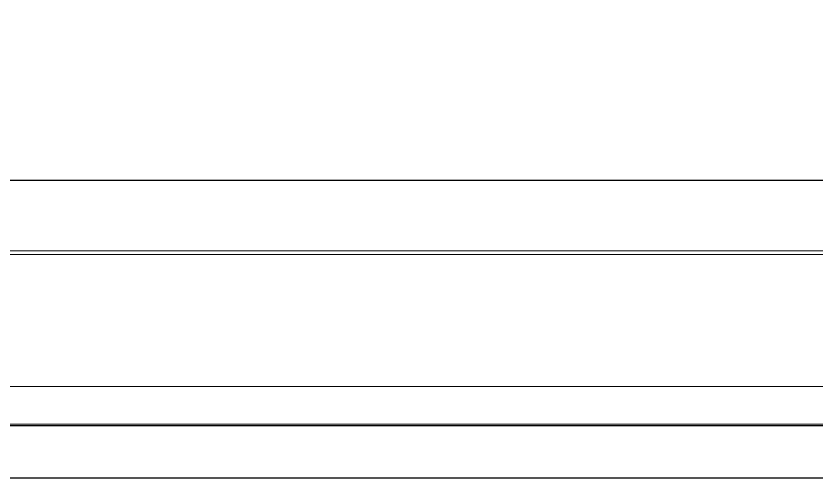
# Model space of a CAD drawing. Header units: millimetres. Extents: x -1 to 471, y -837 to 1.
# Drawn here: x 273.75 to 294.68, y -761.23 to -749.14 of the extents above; entities that cross this region are included whole.
import ezdxf

# ---------------------------------------------------------------- set-up
doc = ezdxf.new("R2010")
doc.units = ezdxf.units.MM
doc.layers.add('IQ_200_2D', color=1, linetype='Continuous')
doc.layers.add('IQ_200_3D', color=1, linetype='Continuous')

msp = doc.modelspace()

# ---------------------------------------------------------------- linework, layer by layer
at = {"layer": 'IQ_200_2D'}
for p, q in [((126, -753.441), (344, -753.441)), ((126, -759.852), (344, -759.852)), ((123, -761.225), (347, -761.225))]:
    msp.add_line(p, q, dxfattribs=at)
at = {"layer": 'IQ_200_3D', "linetype": 'Continuous', "lineweight": 5}
for points in [[(347, -755.283, 931.06), (123.039, -755.283, 931.06), (123.039, -715.524, 928.22), (347, -715.524, 928.22)], [(347, -758.836, 1073.967), (347, -727.319, 1076.218), (123.039, -727.319, 1076.218), (123.039, -758.836, 1073.967)], [(344, -755.381, 1080.944), (126, -755.381, 1080.944), (126, -732.11, 1078.468), (344, -732.11, 1078.468)], [(344, -753.441, 1138.823), (126, -753.441, 1138.823), (126, -759.815, 1086.521), (344, -759.815, 1086.521)], [(347, -766.312, 937.677), (123.039, -766.312, 937.677), (123.039, -755.283, 931.06), (347, -755.283, 931.06)]]:
    msp.add_3dface(points, dxfattribs=at)
for points, invisible_edges in [([(126, -749.674, 1143.073), (344, -749.674, 1143.073), (344, -748.478, 1143.219), (126, -748.478, 1143.219)], 1), ([(344, -750.801, 1142.646), (344, -749.674, 1143.073), (126, -749.674, 1143.073), (126, -750.801, 1142.646)], 10), ([(344, -750.801, 1142.646), (126, -750.801, 1142.646), (126, -751.793, 1141.962), (344, -751.793, 1141.962)], 5), ([(126, -752.592, 1141.06), (344, -752.592, 1141.06), (344, -751.793, 1141.962), (126, -751.793, 1141.962)], 5), ([(344, -752.592, 1141.06), (126, -752.592, 1141.06), (126, -753.152, 1139.993), (344, -753.152, 1139.993)], 5), ([(344, -753.152, 1139.993), (126, -753.152, 1139.993), (126, -753.441, 1138.823), (344, -753.441, 1138.823)], 1), ([(344, -756.484, 1081.19), (126, -756.484, 1081.19), (126, -755.381, 1080.944), (344, -755.381, 1080.944)], 1), ([(344, -757.504, 1081.677), (126, -757.504, 1081.677), (126, -756.484, 1081.19), (344, -756.484, 1081.19)], 5), ([(344, -758.389, 1082.382), (126, -758.389, 1082.382), (126, -757.504, 1081.677), (344, -757.504, 1081.677)], 5), ([(344, -759.092, 1083.266), (126, -759.092, 1083.266), (126, -758.389, 1082.382), (344, -758.389, 1082.382)], 5), ([(347, -759.418, 1073.857), (347, -758.836, 1073.967), (123.039, -758.836, 1073.967), (123.039, -759.418, 1073.857)], 8), ([(344, -759.579, 1084.287), (126, -759.579, 1084.287), (126, -759.092, 1083.266), (344, -759.092, 1083.266)], 5), ([(347, -759.418, 1073.857), (123.039, -759.418, 1073.857), (123.039, -759.96, 1073.619), (347, -759.96, 1073.619)], 5), ([(344, -759.824, 1085.39), (126, -759.824, 1085.39), (126, -759.579, 1084.287), (344, -759.579, 1084.287)], 5), ([(344, -759.815, 1086.521), (126, -759.815, 1086.521), (126, -759.824, 1085.39), (344, -759.824, 1085.39)], 4), ([(347, -759.96, 1073.619), (123.039, -759.96, 1073.619), (123.039, -760.434, 1073.264), (347, -760.434, 1073.264)], 5), ([(123.039, -760.815, 1072.81), (347, -760.815, 1072.81), (347, -760.434, 1073.264), (123.039, -760.434, 1073.264)], 5), ([(347, -760.815, 1072.81), (123.039, -760.815, 1072.81), (123.039, -761.084, 1072.282), (347, -761.084, 1072.282)], 5), ([(347, -761.084, 1072.282), (123.039, -761.084, 1072.282), (123.039, -761.225, 1071.707), (347, -761.225, 1071.707)], 1)]:
    msp.add_3dface(points, dxfattribs=dict(at, invisible_edges=invisible_edges))

doc.saveas('drawing.dxf')
